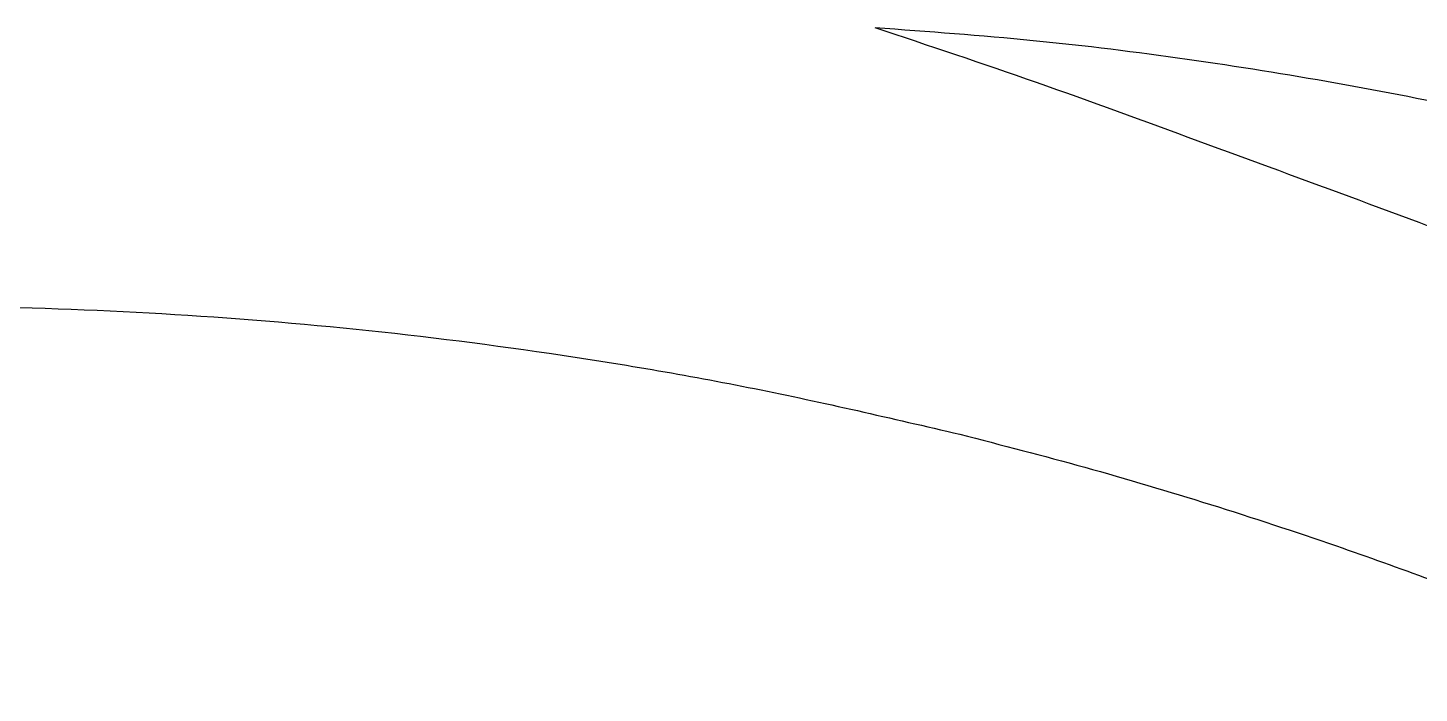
# Model space of a CAD drawing. Extents: x 400 to 501, y 484 to 634.
# Drawn here: x 450.16 to 456.47, y 537.82 to 540.84 of the extents above; entities that cross this region are included whole.
import ezdxf

# ---------------------------------------------------------------- set-up
doc = ezdxf.new("R2010")
doc.units = 0
doc.header["$MEASUREMENT"] = 0
doc.layers.add('DIM', color=3, linetype='Continuous')
doc.layers.add('GEOMETRY', color=3, linetype='Continuous', lineweight=25)

# ---------------------------------------------------------------- blocks, each defined once
blk = doc.blocks.new('2026 GRANDEE')
at = {"layer": 'GEOMETRY', "ltscale": 16}
for points, knots in [([(5.436, -54.0609), (5.573, -54.1277), (5.9016, -54.2877), (6.3989, -54.5814), (6.9321, -54.9309), (7.4463, -55.3127), (7.9473, -55.7276), (8.4371, -56.1781), (8.9218, -56.6658), (9.2309, -57.0156), (9.3882, -57.1935)], [0, 0, 0, 0, 0.089416, 0.214327, 0.339779, 0.465935, 0.593743, 0.725808, 0.860534, 1, 1, 1, 1]), ([(7.9165, -57.6377), (7.681, -57.5355), (7.2107, -57.3312), (6.4926, -57.0519), (5.7686, -56.781), (5.039, -56.5138), (4.3103, -56.2451), (3.8198, -56.0817), (3.5753, -56.0003)], [0, 0, 0, 0, 0.16581, 0.331049, 0.497537, 0.665166, 0.833167, 1, 1, 1, 1]), ([(9.3882, -57.1935), (9.2809, -57.1619), (9.0664, -57.0987), (8.7006, -56.9924), (8.3036, -56.8787), (7.874, -56.759), (7.4147, -56.6366), (6.8958, -56.507), (6.314, -56.3751), (5.6672, -56.2482), (4.993, -56.1401), (4.2965, -56.0528), (3.8157, -56.0178), (3.5753, -56.0003)], [0, 0, 0, 0, 0.083016, 0.16606, 0.249136, 0.332292, 0.415553, 0.498913, 0.599008, 0.699146, 0.799366, 0.899662, 1, 1, 1, 1]), ([(-1.6605, -57.2796), (-1.3457, -57.271), (-0.7169, -57.2537), (0.2259, -57.283), (1.1651, -57.3531), (2.1006, -57.4693), (3.034, -57.6275), (3.6499, -57.7712), (3.9592, -57.8433)], [0, 0, 0, 0, 0.166736, 0.332961, 0.499086, 0.665236, 0.831883, 1, 1, 1, 1]), ([(3.9592, -57.8433), (4.1484, -57.892), (4.5294, -57.99), (5.0985, -58.1597), (5.763, -58.3786), (6.5167, -58.6569), (7.0695, -58.8972), (7.3461, -59.0174)], [0, 0, 0, 0, 0.163252, 0.328803, 0.49626, 0.747983, 1, 1, 1, 1])]:
    blk.add_open_spline(points, degree=3, knots=knots, dxfattribs=at)

msp = doc.modelspace()

# ---------------------------------------------------------------- block references
at = {"layer": 'DIM'}
msp.add_blockref('2026 GRANDEE', (450.4248, 596.8403), dxfattribs=at)

doc.saveas('drawing.dxf')
